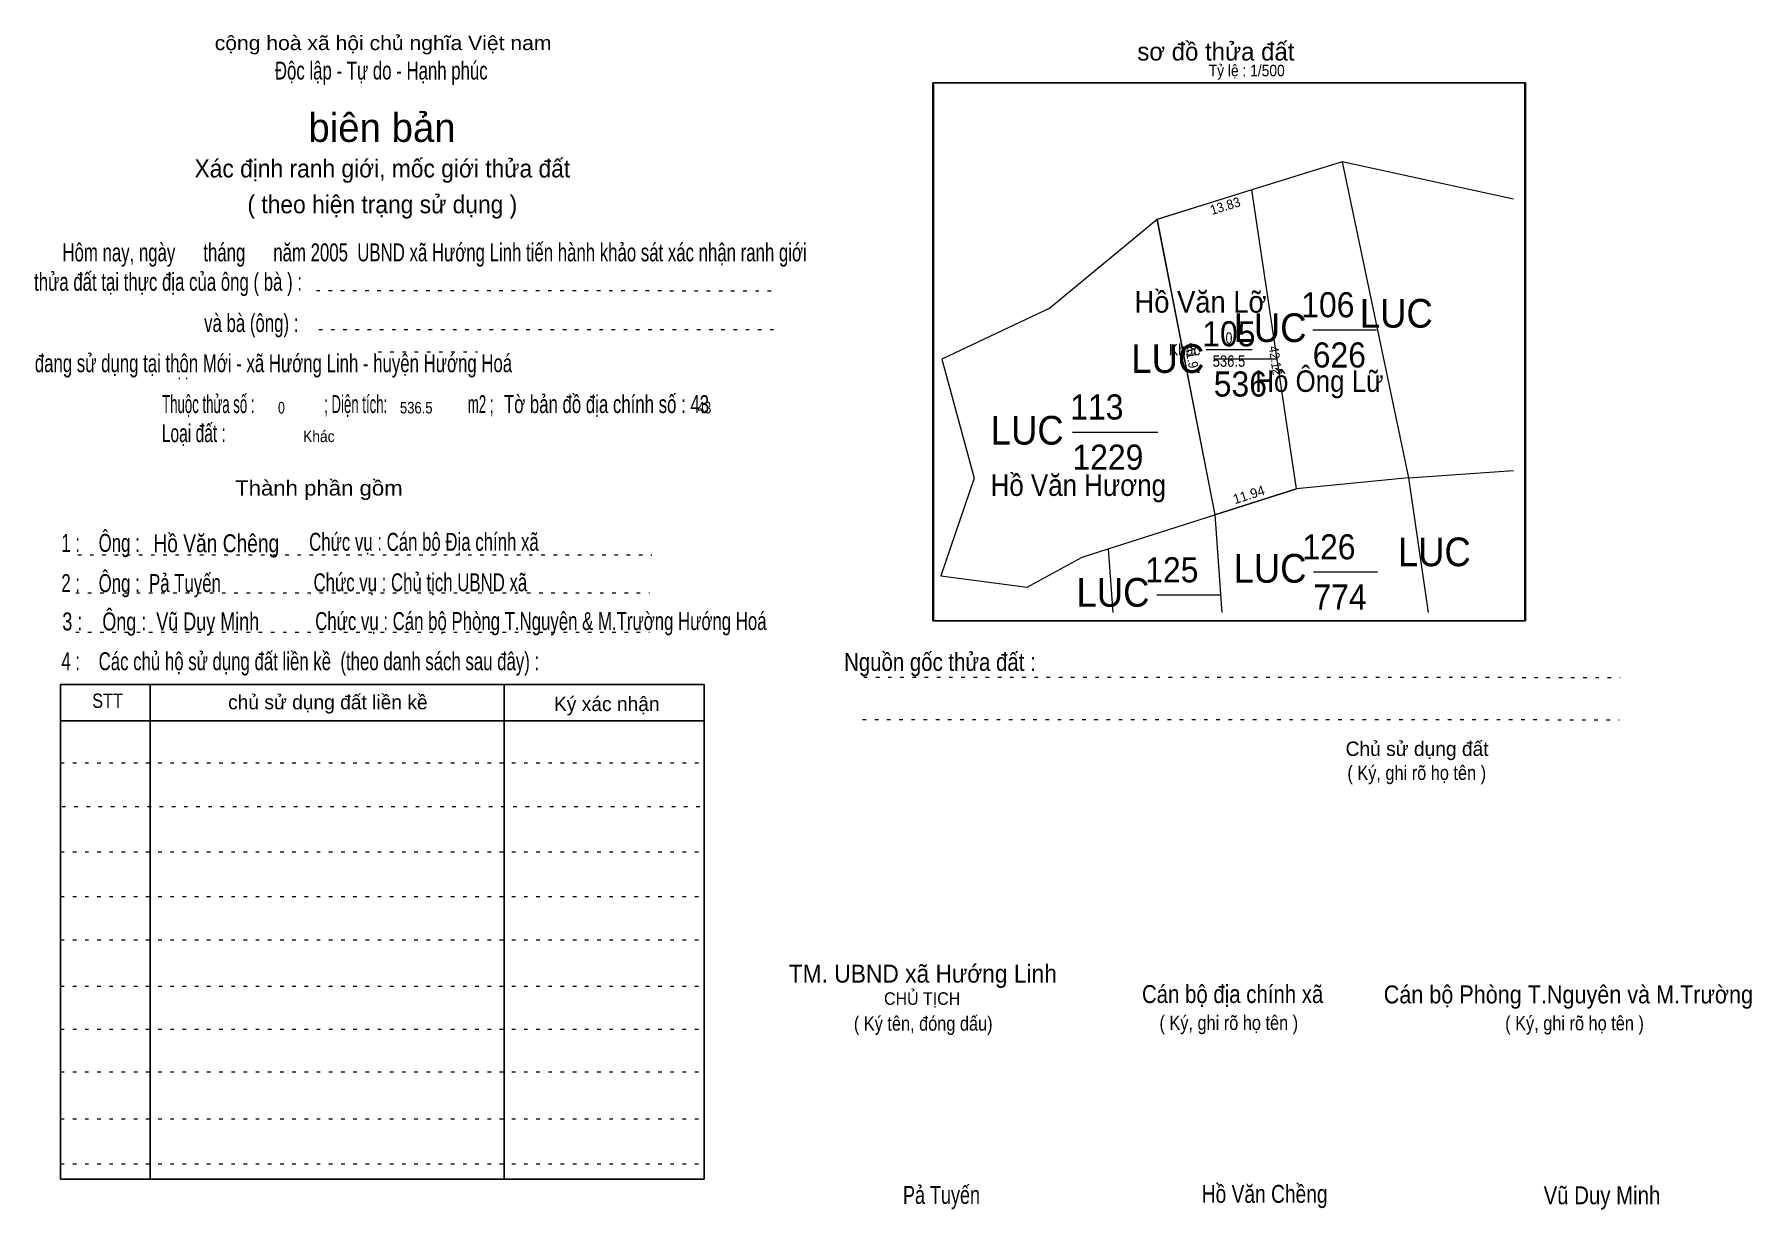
# Model space of a CAD drawing. Header units: centimetres. Extents: x -1.5 to 46.4, y -3.9 to 28.9.
import ezdxf
from ezdxf.enums import TextEntityAlignment as Align

# ---------------------------------------------------------------- set-up
doc = ezdxf.new("R2010")
doc.units = ezdxf.units.CM
doc.header["$LTSCALE"] = 0.2
doc.linetypes.add('DOTTED', pattern=[1.5, 0.3, -1.2])
for name, color, linetype, lineweight in [('15', 7, 'Continuous', 13), ('2', 7, 'Continuous', 25), ('22', 7, 'Continuous', 13), ('33', 7, 'Continuous', 13), ('5', 7, 'DOTTED', 13)]:
    doc.layers.add(name, color=color, linetype=linetype, lineweight=lineweight)
doc.layers.add('34', color=7, linetype='Continuous')
doc.layers.add('51', color=7, linetype='Continuous')

msp = doc.modelspace()

# ---------------------------------------------------------------- linework, layer by layer
at = {"layer": '15'}
for p, q in [((34.15, 20.63), (35.93, 20.63)), ((31.39, 19.82), (33.17, 19.82)), ((27.45, 17.78), (29.83, 17.78)), ((34.17, 13.88), (35.96, 13.88)), ((29.8, 13.24), (31.58, 13.24))]:
    msp.add_line(p, q, dxfattribs=at)
at = {"layer": '2'}
msp.add_lwpolyline([(23.56, 27.52), (40.06, 27.52), (40.06, 12.52), (23.56, 12.52)], close=True, dxfattribs=at)
at = {"layer": '22'}
for p, q in [((29.81, 23.71), (31.42, 15.47)), ((36.82, 16.5), (39.75, 16.71)), ((33.7, 16.2), (31.42, 15.47)), ((31.42, 15.47), (31.62, 12.75)), ((28.45, 14.52), (28.58, 12.75))]:
    msp.add_line(p, q, dxfattribs=at)
for points in [[(39.75, 24.27), (34.97, 25.31), (32.45, 24.53), (29.81, 23.71)], [(34.97, 25.31), (36.82, 16.5), (37.37, 12.75)], [(36.82, 16.5), (33.7, 16.2), (32.45, 24.53)], [(29.81, 23.71), (26.82, 21.23), (23.81, 19.81), (24.71, 16.49), (23.78, 13.77), (26.19, 13.46)], [(26.19, 13.46), (27.72, 14.29), (28.45, 14.52), (31.42, 15.47)]]:
    msp.add_lwpolyline(points, dxfattribs=at)
msp.add_lwpolyline([(33.7, 16.2), (32.45, 24.53), (29.8, 23.71), (31.42, 15.47)], close=True, dxfattribs=at)
at = {"layer": '33'}
msp.add_line((31.18, 20.08), (32.46, 20.08), dxfattribs=at)
at = {"layer": '5'}
for p, q in [((6.37, 21.73), (19.21, 21.72)), ((6.44, 20.64), (19.25, 20.64)), ((8.09, 20.02), (10.86, 20.02)), ((-0.28, 14.36), (15.72, 14.36)), ((-0.34, 13.3), (15.66, 13.3)), ((-0.34, 12.2), (15.66, 12.2)), ((21.63, 10.95), (42.72, 10.94)), ((21.6, 9.77), (42.69, 9.76)), ((-0.76, 8.56), (17.18, 8.56)), ((-0.72, 7.34), (17.22, 7.34)), ((-0.76, 6.08), (17.18, 6.08)), ((-0.76, 4.83), (17.18, 4.83)), ((-0.76, 3.62), (17.18, 3.62)), ((-0.76, 2.33), (17.18, 2.33)), ((-0.76, 1.13), (17.18, 1.13)), ((-0.76, -0.06), (17.18, -0.06)), ((-0.76, -1.37), (17.18, -1.37)), ((-0.76, -2.62), (17.18, -2.62))]:
    msp.add_line(p, q, dxfattribs=at)
at = {"layer": '5', "linetype": 'Continuous', "lineweight": 25}
for p, q in [((1.74, 10.74), (1.74, -3.05)), ((11.61, 10.74), (11.61, -3.05)), ((-0.76, 9.73), (17.18, 9.73))]:
    msp.add_line(p, q, dxfattribs=at)
for points in [[(23.58, 27.52), (40.08, 27.52), (40.08, 12.52), (23.58, 12.52)], [(-0.76, 10.74), (17.18, 10.74), (17.18, -3.05), (-0.76, -3.05)]]:
    msp.add_lwpolyline(points, close=True, dxfattribs=at)

# ---------------------------------------------------------------- texts
at = {"layer": '15', "width": 0.95}
for s, p in [('106', (33.83, 20.98)), ('105', (31.07, 20.17)), ('626', (34.15, 19.58)), ('536', (31.39, 18.77)), ('113', (27.39, 18.13)), ('1229', (27.45, 16.73)), ('126', (33.86, 14.23)), ('125', (29.48, 13.59)), ('774', (34.17, 12.83))]:
    msp.add_text(s, height=0.7, dxfattribs=at).set_placement(p)
at = {"layer": '22'}
for s, height, width, p in [('Hồ Văn Lỡ', 0.6, 0.95, (31.02, 21.11)), ('LUC', 0.8, 0.95, (32.96, 20.29)), ('LUC', 0.8, 0.95, (36.48, 20.69)), ('LUC', 0.8, 0.95, (30.11, 19.43)), ('Hồ Ông Lữ', 0.6, 0.9, (34.335, 18.9)), ('LUC', 0.8, 0.95, (26.19, 17.43)), ('Hồ Văn Hương', 0.6, 0.9, (27.615, 16)), ('LUC', 0.8, 0.95, (37.54, 14.04)), ('LUC', 0.8, 0.95, (32.96, 13.58)), ('LUC', 0.8, 0.95, (28.58, 12.91))]:
    msp.add_text(s, height=height, dxfattribs=dict(at, width=width)).set_placement(p, align=Align.CENTER)
at = {"layer": '33', "width": 0.9}
msp.add_text('Khác', height=0.32, dxfattribs=at).set_placement((31.02, 19.92), align=Align.RIGHT)
at = {"layer": '33'}
for s, width, p in [('0', 0.8, (31.815, 20.24)), ('536.5', 0.85, (31.815, 19.6))]:
    msp.add_text(s, height=0.32, dxfattribs=dict(at, width=width)).set_placement(p, align=Align.CENTER)
at = {"layer": '34'}
for s, width, p in [(': : ', 0.85, (2.5, 19.25)), ('0', 0.8, (5.3, 18.3)), ('536.5', 0.85, (8.7, 18.3)), ('43', 0.8, (17, 18.3)), ('Khác', 0.9, (6, 17.5))]:
    msp.add_text(s, height=0.32, dxfattribs=dict(at, width=width)).set_placement(p)
at = {"layer": '5'}
for s, height, width, p in [('cộng hoà xã hội chủ nghĩa Việt nam', 0.4, 1.1, (8.23, 28.43)), ('Độc lập - Tự do - Hạnh phúc', 0.5, 0.7, (8.18, 27.61)), ('Xác định ranh giới, mốc giới thửa đất', 0.5, 0.95, (8.21, 24.88)), ('( theo hiện trạng sử dụng )', 0.5, 0.95, (8.21, 23.88)), ('Thành phần gồm', 0.42, 1.1, (6.44, 16.01)), ('Hồ Văn Chêng', 0.5, 0.8, (3.58, 14.43)), ('Chức vụ : Cán bộ Địa chính xã', 0.5, 0.7, (9.37, 14.47)), ('Chức vụ : Chủ tịch UBND xã', 0.5, 0.7, (9.27, 13.34)), ('Chức vụ : Cán bộ Phòng T.Nguyên & M.Trường Hướng Hoá', 0.5, 0.7, (12.63, 12.26)), ('    Nguồn gốc thửa đất :', 0.5, 0.85, (23.44, 11.12)), ('( Ký, ghi rõ họ tên )', 0.4, 0.85, (37.05, 8.08)), ('CHỦ TỊCH', 0.35, 0.95, (23.26, 1.81)), ('( Ký tên, đóng dấu)', 0.4, 0.85, (23.29, 1.09)), ('( Ký, ghi rõ họ tên )', 0.4, 0.85, (31.81, 1.11)), ('( Ký, ghi rõ họ tên )', 0.4, 0.85, (41.45, 1.1)), ('Pả Tuyến', 0.5, 0.75, (23.8, -3.74)), ('Hồ Văn Chềng', 0.5, 0.8, (32.81, -3.71)), ('Vũ Duy Minh', 0.5, 0.85, (42.215, -3.75))]:
    msp.add_text(s, height=height, dxfattribs=dict(at, width=width)).set_placement(p, align=Align.CENTER)
msp.add_text('sơ đồ thửa đất', height=0.5, dxfattribs=at).set_placement((29.26, 28.14))
for s, height, p in [('biên bản', 0.8, (8.2, 25.87)), ('      chủ sử dụng đất liền kề', 0.4, (6.245, 10.05)), ('   Ký xác nhận', 0.4, (14.245, 10)), ('Chủ sử dụng đất', 0.4, (37.06, 8.75))]:
    msp.add_text(s, height=height, dxfattribs=at).set_placement(p, align=Align.CENTER)
for s, height, width, p in [('   Hôm nay, ngày      tháng      năm 2005  UBND xã Hướng Linh tiến hành khảo sát xác nhận ranh giới ', 0.5, 0.7, (-1.1, 22.54)), ('thửa đất tại thực địa của ông ( bà ) :                                       ', 0.5, 0.7, (-1.5, 21.72)), ('                                     và bà (ông) :', 0.5, 0.7, (-1.57, 20.57)), (' đang sử dụng tại thôn Mới - xã Hướng Linh - huyện Hướng Hoá', 0.5, 0.7, (-1.61, 19.45)), ('Thuộc thửa số :                   ; Diện tích:                      m2 ;                                            ', 0.5, 0.55, (2.07, 18.31)), ('Tờ bản đồ địa chính số : 43', 0.5, 0.7, (11.6, 18.31)), ('Loại đất :  ', 0.5, 0.65, (2.06, 17.5)), ('    1 :    Ông :                                                        ', 0.5, 0.7, (-1.26, 14.44)), ('    2 :    Ông :  Pả Tuyến', 0.5, 0.7, (-1.26, 13.32)), ('    3 :    Ông :  Vũ Duy Minh', 0.5, 0.75, (-1.27, 12.25)), ('    4 :    Các chủ hộ sử dụng đất liền kề  (theo danh sách sau đây) :', 0.5, 0.7, (-1.26, 11.14)), ('STT', 0.4, 0.85, (0.12, 10.09)), ('TM. UBND xã Hướng Linh', 0.5, 0.95, (19.54, 2.43)), ('Cán bộ địa chính xã  ', 0.5, 0.85, (29.39, 1.86)), ('Cán bộ Phòng T.Nguyên và M.Trường', 0.5, 0.9, (36.13, 1.85))]:
    msp.add_text(s, height=height, dxfattribs=dict(at, width=width)).set_placement(p)
at = {"layer": '51', "width": 0.9}
msp.add_text('Tỷ lệ : 1/500', height=0.32, dxfattribs=at).set_placement((31.25, 27.7))
at = {"layer": '51'}
for s, rotation, width, p in [('13.83', 17.243, 0.95, (31.75, 23.957)), ('41.97', 281.114, 0.9, (30.66, 19.761)), ('42.12', 278.534, 0.9, (32.981, 19.755))]:
    msp.add_text(s, height=0.27, rotation=rotation, dxfattribs=dict(at, width=width)).set_placement(p, align=Align.CENTER)
msp.add_text('11.94', height=0.27, rotation=17.706, dxfattribs=at).set_placement((32.409, 15.904), align=Align.CENTER)

doc.saveas('drawing.dxf')
